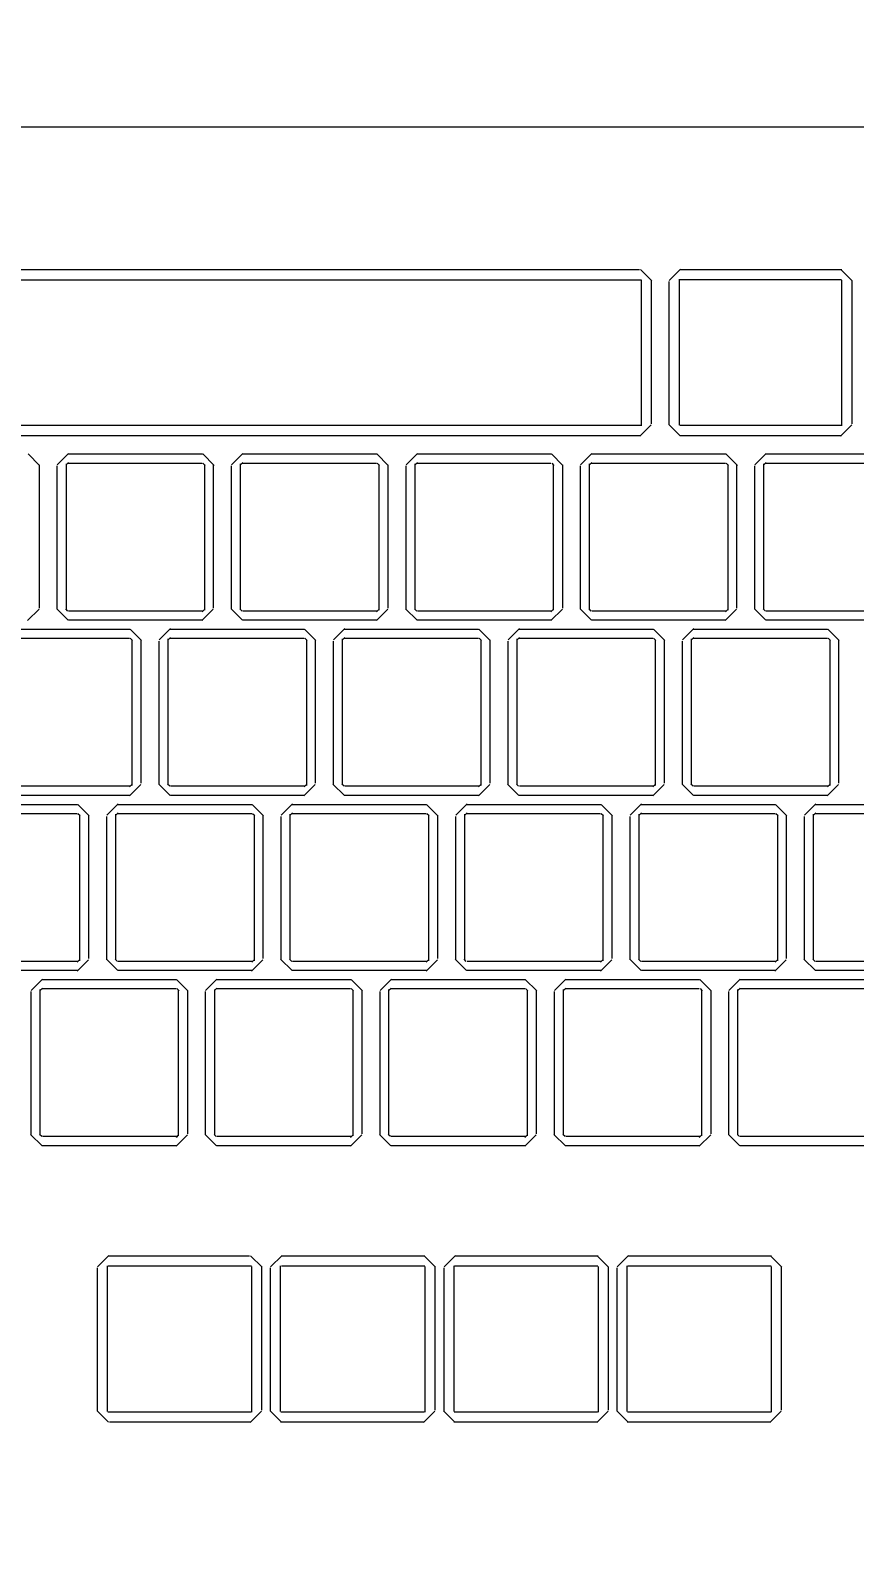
# Model space of a CAD drawing. Header units: millimetres. Extents: x 0 to 9483559, y -180456 to 305735.
# Drawn here: x 523157.3 to 523247.8, y -78233.9 to -78065.4 of the extents above; entities that cross this region are included whole.
import ezdxf
from ezdxf import colors
from ezdxf.entities.mleader import LeaderData, LeaderLine
from ezdxf.enums import TextEntityAlignment as Align
from ezdxf.math import Vec2, Vec3

# ---------------------------------------------------------------- set-up
doc = ezdxf.new("R2018")
doc.units = ezdxf.units.MM
doc.layers.add('EI_DIMS_DETAIL', color=7, linetype='Continuous')
for name, color, linetype, lineweight in [('АР_Маркер экспликации', 239, 'Continuous', 13), ('АР_Номер помещения', 250, 'Continuous', 9), ('АР_Отметки', 7, 'Continuous', 5)]:
    doc.layers.add(name, color=color, linetype=linetype, lineweight=lineweight)
doc.layers.add('АР_Названия помещений', color=124, linetype='Continuous', lineweight=5, plot=False)
doc.layers.add('АР_Помещения_площадь', color=19, linetype='Continuous', lineweight=9, plot=False)
doc.layers.add('ТХ_ОБЩЕЕ', color=7, linetype='Continuous', lineweight=0, true_color=0x7b7b7b)
doc.styles.add('ISOCPEUR', font='', dxfattribs={"height": 250})
doc.styles.get("Standard").update_dxf_attribs({"font": 'GOST.TTF'})
doc.styles.add('ГОСТ 2.304', font='CS_Gost2304.shx', dxfattribs={"oblique": 10})
doc.styles.get('ISOCPEUR').set_extended_font_data('ISOCPEUR', italic=True)
doc.dimstyles.new('СПДС', dxfattribs={"dimscale": 100, "dimtxt": 2.5, "dimasz": 2.5, "dimexe": 2, "dimexo": 0.625, "dimgap": 1, "dimtad": 1, "dimdec": 0, "dimrnd": 5, "dimtxsty": 'ГОСТ 2.304', "dimblk": 'OBLIQUE', "dimblk1": 'OBLIQUE', "dimblk2": 'OBLIQUE', "dimcen": 2.5, "dimdle": 2, "dimadec": 0, "dimazin": 2, "dimtfac": 0.75, "dimtdec": 4, "dimtmove": 1, "dimatfit": 3, "dimfxl": 1, "dimtfill": 1, "dimtolj": 1, "dimarcsym": 1})

# ---------------------------------------------------------------- blocks, each defined once
blk = doc.blocks.new('_DotSmall')
at = {"color": 0, "linetype": 'ByBlock', "const_width": 0.5}
blk.add_lwpolyline([(-0.0625, 0, 1), (0.0625, 0, 1)], format="xyb", close=True, dxfattribs=at)
blk = doc.blocks.new('*U221')
at = {"color": 7, "style": 'ISOCPEUR', "width": 0.7, "flags": 1}
blk.add_attdef('КАТЕГОРИЯ', (-499.17, -2092.19), '', height=250, dxfattribs=at)
at = {"layer": 'АР_Номер помещения', "color": 7, "style": 'ISOCPEUR', "width": 0.7}
blk.add_attdef('НОМЕР_ПОМЕЩЕНИЯ', text='', height=300, dxfattribs=at).set_placement((-11525.99, 10719.61), align=Align.MIDDLE_CENTER)
at = {"layer": 'АР_Помещения_площадь', "color": 7, "lineweight": 30, "width": 0.7, "flags": 104}
blk.add_attdef('ИМЯ_ПОМЕЩЕНИЯ', text='', height=100, dxfattribs=at).set_placement((157.63, 1217.14), align=Align.MIDDLE_CENTER)
at = {"layer": 'АР_Помещения_площадь', "color": 7, "style": 'ISOCPEUR', "width": 0.7}
blk.add_attdef('ПЛОЩАДЬ_ПОМЕЩЕНИЯ', text='', height=200, dxfattribs=at).set_placement((-6958.29, 1083.48), align=Align.MIDDLE_RIGHT)
blk = doc.blocks.new('table oborud')
at = {"layer": 'ТХ_ОБЩЕЕ'}
for points in [[(743602.61, 689265.29), (743602.61, 689708.04)], [(743568.73, 689523.16), (743568.73, 689632.16)], [(743569.86, 689523.14), (743569.86, 689632.39)], [(743585.86, 689632.29), (743585.86, 689523.04)], [(743586.98, 689632.26), (743586.98, 689523.26)], [(743510.01, 689584.99), (743510.01, 689599.74)], [(743510.98, 689584.96), (743510.98, 689599.71)], [(743527.26, 689599.79), (743527.26, 689585.04)], [(743528.23, 689599.76), (743528.23, 689585.01)], [(743529.23, 689579.24), (743529.23, 689593.99)], [(743530.23, 689579.21), (743530.23, 689593.96)], [(743546.51, 689594.04), (743546.51, 689579.29)], [(743547.48, 689594.01), (743547.48, 689579.26)], [(743490.76, 689588.91), (743492.01, 689590.16)], [(743491.96, 689590.11), (743507.71, 689590.11)], [(743507.81, 689590.11), (743509.06, 689588.86)], [(743549.68, 689589.24), (743548.43, 689590.49)], [(743566.73, 689590.44), (743565.48, 689589.19)], [(743490.76, 689574.14), (743490.76, 689588.89)], [(743491.76, 689588.94), (743492.01, 689589.19)], [(743491.76, 689574.11), (743491.76, 689588.86)], [(743491.93, 689589.11), (743507.93, 689589.11)], [(743507.83, 689589.11), (743508.08, 689588.86)], [(743508.01, 689588.94), (743508.01, 689574.19)], [(743509.01, 689588.91), (743509.01, 689574.16)], [(743565.53, 689589.24), (743549.78, 689589.24)], [(743548.48, 689586.04), (743549.73, 689587.29)], [(743548.48, 689571.26), (743548.48, 689586.01)], [(743549.48, 689586.06), (743549.73, 689586.31)], [(743549.48, 689571.24), (743549.48, 689585.99)], [(743549.66, 689586.24), (743565.66, 689586.24)], [(743549.68, 689587.24), (743565.43, 689587.24)], [(743565.53, 689587.24), (743566.78, 689585.99)], [(743565.56, 689586.24), (743565.81, 689585.99)], [(743565.73, 689586.06), (743565.73, 689571.31)], [(743566.73, 689586.04), (743566.73, 689571.29)], [(743511.18, 689583.79), (743509.93, 689585.04)], [(743511.16, 689584.79), (743510.91, 689585.04)], [(743527.08, 689584.79), (743511.08, 689584.79)], [(743528.23, 689584.99), (743526.98, 689583.74)], [(743527.26, 689584.96), (743527.01, 689584.71)], [(743460.41, 689581.61), (743461.66, 689582.86)], [(743461.61, 689582.81), (743477.36, 689582.81)], [(743477.46, 689582.81), (743478.71, 689581.56)], [(743527.06, 689583.79), (743511.31, 689583.79)], [(743460.41, 689565.99), (743460.41, 689581.49)], [(743461.51, 689565.94), (743461.51, 689581.69)], [(743461.51, 689581.66), (743461.51, 689581.66)], [(743461.58, 689581.71), (743477.58, 689581.71)], [(743477.51, 689581.71), (743477.51, 689581.71)], [(743477.56, 689581.66), (743477.56, 689565.91)], [(743478.66, 689581.61), (743478.66, 689566.11)], [(743510.01, 689580.59), (743511.26, 689581.84)], [(743511.18, 689581.79), (743526.93, 689581.79)], [(743527.06, 689581.79), (743528.31, 689580.54)], [(743510.01, 689565.81), (743510.01, 689580.56)], [(743510.98, 689580.61), (743511.23, 689580.86)], [(743510.98, 689565.79), (743510.98, 689580.54)], [(743511.16, 689580.79), (743527.16, 689580.79)], [(743527.08, 689580.79), (743527.33, 689580.54)], [(743527.26, 689580.61), (743527.26, 689565.86)], [(743528.23, 689580.59), (743528.23, 689565.84)], [(743530.43, 689578.04), (743529.18, 689579.29)], [(743530.41, 689579.04), (743530.16, 689579.29)], [(743547.48, 689579.24), (743546.23, 689577.99)], [(743546.33, 689579.04), (743530.33, 689579.04)], [(743546.31, 689578.04), (743530.56, 689578.04)], [(743546.51, 689579.21), (743546.26, 689578.96)], [(743529.23, 689574.84), (743530.48, 689576.09)], [(743530.43, 689576.04), (743546.18, 689576.04)], [(743546.31, 689576.04), (743547.56, 689574.79)], [(743491.96, 689572.94), (743490.71, 689574.19)], [(743491.93, 689573.94), (743491.68, 689574.19)], [(743529.23, 689560.06), (743529.23, 689574.81)], [(743530.23, 689574.86), (743530.48, 689575.11)], [(743530.23, 689560.04), (743530.23, 689574.79)], [(743530.41, 689575.04), (743546.41, 689575.04)], [(743546.33, 689575.04), (743546.58, 689574.79)], [(743546.51, 689574.86), (743546.51, 689560.11)], [(743547.48, 689574.84), (743547.48, 689560.09)], [(743507.83, 689573.94), (743491.83, 689573.94)], [(743507.81, 689572.94), (743492.06, 689572.94)], [(743509.01, 689574.14), (743507.76, 689572.89)], [(743508.01, 689574.11), (743507.76, 689573.86)], [(743490.76, 689569.74), (743492.01, 689570.99)], [(743491.96, 689570.94), (743507.71, 689570.94)], [(743507.81, 689570.94), (743509.06, 689569.69)], [(743549.68, 689570.09), (743548.43, 689571.34)], [(743549.66, 689571.06), (743549.41, 689571.31)], [(743565.56, 689571.06), (743549.56, 689571.06)], [(743566.73, 689571.26), (743565.48, 689570.01)], [(743565.73, 689571.24), (743565.48, 689570.99)], [(743490.76, 689554.96), (743490.76, 689569.71)], [(743491.76, 689569.76), (743492.01, 689570.01)], [(743491.76, 689554.94), (743491.76, 689569.69)], [(743491.93, 689569.94), (743507.93, 689569.94)], [(743507.83, 689569.94), (743508.08, 689569.69)], [(743508.01, 689569.76), (743508.01, 689555.01)], [(743509.01, 689569.74), (743509.01, 689554.99)], [(743565.53, 689570.09), (743549.78, 689570.09)], [(743548.48, 689566.89), (743549.73, 689568.14)], [(743549.68, 689568.09), (743565.43, 689568.09)], [(743565.53, 689568.09), (743566.78, 689566.84)], [(743461.61, 689564.79), (743460.36, 689566.04)], [(743477.51, 689565.89), (743461.51, 689565.89)], [(743461.58, 689565.89), (743461.58, 689565.89)], [(743478.66, 689565.99), (743477.41, 689564.74)], [(743477.56, 689565.94), (743477.56, 689565.94)], [(743511.18, 689564.64), (743509.93, 689565.89)], [(743511.16, 689565.61), (743510.91, 689565.86)], [(743528.23, 689565.81), (743526.98, 689564.56)], [(743527.26, 689565.79), (743527.01, 689565.54)], [(743548.48, 689552.11), (743548.48, 689566.86)], [(743549.48, 689566.91), (743549.73, 689567.16)], [(743549.48, 689552.09), (743549.48, 689566.84)], [(743549.66, 689567.09), (743565.66, 689567.09)], [(743565.56, 689567.09), (743565.81, 689566.84)], [(743565.73, 689566.91), (743565.73, 689552.16)], [(743566.73, 689566.89), (743566.73, 689552.14)], [(743477.46, 689564.79), (743461.71, 689564.79)], [(743527.08, 689565.61), (743511.08, 689565.61)], [(743527.06, 689564.64), (743511.31, 689564.64)], [(743460.41, 689562.59), (743461.66, 689563.84)], [(743460.41, 689546.94), (743460.41, 689562.69)], [(743461.51, 689546.91), (743461.51, 689562.66)], [(743461.51, 689562.61), (743461.51, 689562.61)], [(743461.58, 689562.69), (743477.58, 689562.69)], [(743461.61, 689563.79), (743477.36, 689563.79)], [(743477.46, 689563.79), (743478.71, 689562.54)], [(743477.51, 689562.69), (743477.51, 689562.69)], [(743477.56, 689562.61), (743477.56, 689546.86)], [(743478.66, 689562.59), (743478.66, 689546.84)], [(743510.01, 689561.44), (743511.26, 689562.69)], [(743511.18, 689562.64), (743526.93, 689562.64)], [(743527.06, 689562.64), (743528.31, 689561.39)], [(743510.01, 689546.66), (743510.01, 689561.41)], [(743510.98, 689561.46), (743511.23, 689561.71)], [(743510.98, 689546.64), (743510.98, 689561.39)], [(743511.16, 689561.64), (743527.16, 689561.64)], [(743527.08, 689561.64), (743527.33, 689561.39)], [(743527.26, 689561.46), (743527.26, 689546.71)], [(743528.23, 689561.44), (743528.23, 689546.69)], [(743530.43, 689558.89), (743529.18, 689560.14)], [(743530.41, 689559.86), (743530.16, 689560.11)], [(743546.33, 689559.86), (743530.33, 689559.86)], [(743547.48, 689560.06), (743546.23, 689558.81)], [(743546.51, 689560.04), (743546.26, 689559.79)], [(743546.31, 689558.89), (743530.56, 689558.89)], [(743529.23, 689555.69), (743530.48, 689556.94)], [(743529.23, 689540.91), (743529.23, 689555.66)], [(743530.23, 689555.71), (743530.48, 689555.96)], [(743530.41, 689555.89), (743546.41, 689555.89)], [(743530.43, 689556.89), (743546.18, 689556.89)], [(743546.31, 689556.89), (743547.56, 689555.64)], [(743546.33, 689555.89), (743546.58, 689555.64)], [(743546.51, 689555.71), (743546.51, 689540.96)], [(743547.48, 689555.69), (743547.48, 689540.94)], [(743491.96, 689553.76), (743490.71, 689555.01)], [(743491.93, 689554.76), (743491.68, 689555.01)], [(743507.83, 689554.76), (743491.83, 689554.76)], [(743509.01, 689554.96), (743507.76, 689553.71)], [(743508.01, 689554.94), (743507.76, 689554.69)], [(743530.23, 689540.89), (743530.23, 689555.64)], [(743507.81, 689553.76), (743492.06, 689553.76)], [(743490.76, 689550.59), (743492.01, 689551.84)], [(743491.76, 689550.61), (743492.01, 689550.86)], [(743491.93, 689550.79), (743507.93, 689550.79)], [(743491.96, 689551.76), (743507.71, 689551.76)], [(743507.81, 689551.76), (743509.06, 689550.51)], [(743507.83, 689550.79), (743508.08, 689550.54)], [(743508.01, 689550.61), (743508.01, 689535.86)], [(743509.01, 689550.59), (743509.01, 689535.84)], [(743549.68, 689550.91), (743548.43, 689552.16)], [(743549.66, 689551.91), (743549.41, 689552.16)], [(743565.56, 689551.91), (743549.56, 689551.91)], [(743565.53, 689550.91), (743549.78, 689550.91)], [(743566.73, 689552.11), (743565.48, 689550.86)], [(743565.73, 689552.09), (743565.48, 689551.84)], [(743490.76, 689535.81), (743490.76, 689550.56)], [(743491.76, 689535.79), (743491.76, 689550.54)], [(743548.48, 689547.71), (743549.73, 689548.96)], [(743549.68, 689548.91), (743565.43, 689548.91)], [(743565.53, 689548.91), (743566.78, 689547.66)], [(743548.48, 689532.94), (743548.48, 689547.69)], [(743549.48, 689547.74), (743549.73, 689547.99)], [(743549.48, 689532.91), (743549.48, 689547.66)], [(743549.66, 689547.91), (743565.66, 689547.91)], [(743565.56, 689547.91), (743565.81, 689547.66)], [(743565.73, 689547.74), (743565.73, 689532.99)], [(743566.73, 689547.71), (743566.73, 689532.96)], [(743461.61, 689545.74), (743460.36, 689546.99)], [(743477.51, 689546.84), (743461.51, 689546.84)], [(743461.58, 689546.84), (743461.58, 689546.84)], [(743477.46, 689545.74), (743461.71, 689545.74)], [(743478.66, 689546.94), (743477.41, 689545.69)], [(743477.56, 689546.91), (743477.56, 689546.91)], [(743511.18, 689545.46), (743509.93, 689546.71)], [(743511.16, 689546.46), (743510.91, 689546.71)], [(743527.08, 689546.46), (743511.08, 689546.46)], [(743528.23, 689546.66), (743526.98, 689545.41)], [(743527.26, 689546.64), (743527.01, 689546.39)], [(743460.41, 689543.56), (743461.66, 689544.81)], [(743461.61, 689544.74), (743477.36, 689544.74)], [(743477.46, 689544.74), (743478.71, 689543.49)], [(743527.06, 689545.46), (743511.31, 689545.46)], [(743460.41, 689527.91), (743460.41, 689543.66)], [(743461.51, 689527.86), (743461.51, 689543.61)], [(743461.51, 689543.59), (743461.51, 689543.59)], [(743461.58, 689543.64), (743477.58, 689543.64)], [(743477.51, 689543.64), (743477.51, 689543.64)], [(743477.56, 689543.59), (743477.56, 689527.84)], [(743478.66, 689543.56), (743478.66, 689527.81)], [(743510.01, 689542.26), (743511.26, 689543.51)], [(743510.01, 689527.49), (743510.01, 689542.24)], [(743510.98, 689542.29), (743511.23, 689542.54)], [(743510.98, 689527.46), (743510.98, 689542.21)], [(743511.16, 689542.46), (743527.16, 689542.46)], [(743511.18, 689543.46), (743526.93, 689543.46)], [(743527.06, 689543.46), (743528.31, 689542.21)], [(743527.08, 689542.46), (743527.33, 689542.21)], [(743527.26, 689542.29), (743527.26, 689527.54)], [(743528.23, 689542.26), (743528.23, 689527.51)], [(743530.43, 689539.71), (743529.18, 689540.96)], [(743530.41, 689540.71), (743530.16, 689540.96)], [(743546.33, 689540.71), (743530.33, 689540.71)], [(743547.48, 689540.91), (743546.23, 689539.66)], [(743546.51, 689540.89), (743546.26, 689540.64)], [(743546.31, 689539.71), (743530.56, 689539.71)], [(743529.23, 689536.51), (743530.48, 689537.76)], [(743530.43, 689537.71), (743546.18, 689537.71)], [(743546.31, 689537.71), (743547.56, 689536.46)], [(743491.96, 689534.61), (743490.71, 689535.86)], [(743491.93, 689535.61), (743491.68, 689535.86)], [(743507.83, 689535.61), (743491.83, 689535.61)], [(743509.01, 689535.81), (743507.76, 689534.56)], [(743508.01, 689535.79), (743507.76, 689535.54)], [(743529.23, 689521.74), (743529.23, 689536.49)], [(743530.23, 689536.54), (743530.48, 689536.79)], [(743530.23, 689521.71), (743530.23, 689536.46)], [(743530.41, 689536.71), (743546.41, 689536.71)], [(743546.33, 689536.71), (743546.58, 689536.46)], [(743546.51, 689536.54), (743546.51, 689521.79)], [(743547.48, 689536.51), (743547.48, 689521.76)], [(743507.81, 689534.61), (743492.06, 689534.61)], [(743490.76, 689531.41), (743492.01, 689532.66)], [(743491.96, 689532.61), (743507.71, 689532.61)], [(743507.81, 689532.61), (743509.06, 689531.36)], [(743549.68, 689531.74), (743548.43, 689532.99)], [(743549.66, 689532.74), (743549.41, 689532.99)], [(743565.56, 689532.74), (743549.56, 689532.74)], [(743566.73, 689532.94), (743565.48, 689531.69)], [(743565.73, 689532.91), (743565.48, 689532.66)], [(743490.76, 689516.64), (743490.76, 689531.39)], [(743491.76, 689531.44), (743492.01, 689531.69)], [(743491.76, 689516.61), (743491.76, 689531.36)], [(743491.93, 689531.61), (743507.93, 689531.61)], [(743507.83, 689531.61), (743508.08, 689531.36)], [(743508.01, 689531.44), (743508.01, 689516.69)], [(743509.01, 689531.41), (743509.01, 689516.66)], [(743565.53, 689531.74), (743549.78, 689531.74)], [(743548.48, 689528.54), (743549.73, 689529.79)], [(743549.48, 689528.56), (743549.73, 689528.81)], [(743549.66, 689528.74), (743565.66, 689528.74)], [(743549.68, 689529.74), (743565.43, 689529.74)], [(743565.53, 689529.74), (743566.78, 689528.49)], [(743565.56, 689528.74), (743565.81, 689528.49)], [(743461.61, 689526.71), (743460.36, 689527.96)], [(743477.51, 689527.81), (743461.51, 689527.81)], [(743461.58, 689527.81), (743461.58, 689527.81)], [(743478.66, 689527.91), (743477.41, 689526.66)], [(743477.56, 689527.86), (743477.56, 689527.86)], [(743511.18, 689526.29), (743509.93, 689527.54)], [(743511.16, 689527.29), (743510.91, 689527.54)], [(743527.08, 689527.29), (743511.08, 689527.29)], [(743528.23, 689527.49), (743526.98, 689526.24)], [(743527.26, 689527.46), (743527.01, 689527.21)], [(743548.48, 689513.76), (743548.48, 689528.51)], [(743549.48, 689513.74), (743549.48, 689528.49)], [(743565.73, 689528.56), (743565.73, 689513.81)], [(743566.73, 689528.54), (743566.73, 689513.79)], [(743460.41, 689524.51), (743461.66, 689525.76)], [(743461.61, 689525.71), (743477.36, 689525.71)], [(743477.46, 689526.71), (743461.71, 689526.71)], [(743477.46, 689525.71), (743478.71, 689524.46)], [(743527.06, 689526.29), (743511.31, 689526.29)], [(743460.41, 689508.86), (743460.41, 689524.61)], [(743461.51, 689508.84), (743461.51, 689524.59)], [(743461.51, 689524.54), (743461.51, 689524.54)], [(743461.58, 689524.61), (743477.58, 689524.61)], [(743477.51, 689524.61), (743477.51, 689524.61)], [(743477.56, 689524.54), (743477.56, 689508.79)], [(743478.66, 689524.51), (743478.66, 689508.76)], [(743510.01, 689523.09), (743511.26, 689524.34)], [(743511.18, 689524.29), (743526.93, 689524.29)], [(743527.06, 689524.29), (743528.31, 689523.04)], [(743510.01, 689508.31), (743510.01, 689523.06)], [(743510.98, 689523.11), (743511.23, 689523.36)], [(743510.98, 689508.29), (743510.98, 689523.04)], [(743511.16, 689523.29), (743527.16, 689523.29)], [(743527.08, 689523.29), (743527.33, 689523.04)], [(743527.26, 689523.11), (743527.26, 689508.36)], [(743528.23, 689523.09), (743528.23, 689508.34)], [(743569.93, 689521.99), (743568.68, 689523.24)], [(743585.83, 689523.09), (743569.83, 689523.09)], [(743569.91, 689523.09), (743569.91, 689523.09)], [(743585.78, 689521.99), (743570.03, 689521.99)], [(743586.98, 689523.16), (743585.73, 689521.91)], [(743585.86, 689523.14), (743585.86, 689523.14)], [(743530.43, 689520.54), (743529.18, 689521.79)], [(743530.41, 689521.54), (743530.16, 689521.79)], [(743546.33, 689521.54), (743530.33, 689521.54)], [(743546.31, 689520.54), (743530.56, 689520.54)], [(743547.48, 689521.74), (743546.23, 689520.49)], [(743546.51, 689521.71), (743546.26, 689521.46)], [(743529.23, 689517.34), (743530.48, 689518.59)], [(743568.73, 689518.79), (743569.98, 689520.04)], [(743568.73, 689501.06), (743568.73, 689518.81)], [(743569.86, 689501.09), (743569.86, 689518.84)], [(743569.86, 689518.81), (743569.86, 689518.81)], [(743569.91, 689518.86), (743585.91, 689518.86)], [(743569.93, 689519.99), (743585.68, 689519.99)], [(743585.78, 689519.99), (743587.03, 689518.74)], [(743585.83, 689518.86), (743585.83, 689518.86)], [(743585.88, 689518.81), (743585.88, 689501.06)], [(743586.98, 689518.79), (743586.98, 689501.04)], [(743529.23, 689502.56), (743529.23, 689517.31)], [(743530.23, 689517.36), (743530.48, 689517.61)], [(743530.23, 689502.54), (743530.23, 689517.29)], [(743530.41, 689517.54), (743546.41, 689517.54)], [(743530.43, 689518.54), (743546.18, 689518.54)], [(743546.31, 689518.54), (743547.56, 689517.29)], [(743546.33, 689517.54), (743546.58, 689517.29)], [(743546.51, 689517.36), (743546.51, 689502.61)], [(743547.48, 689517.34), (743547.48, 689502.59)], [(743491.96, 689515.44), (743490.71, 689516.69)], [(743491.93, 689516.44), (743491.68, 689516.69)], [(743507.83, 689516.44), (743491.83, 689516.44)], [(743507.81, 689515.44), (743492.06, 689515.44)], [(743509.01, 689516.64), (743507.76, 689515.39)], [(743508.01, 689516.61), (743507.76, 689516.36)], [(743549.68, 689512.59), (743548.43, 689513.84)], [(743549.66, 689513.56), (743549.41, 689513.81)], [(743565.56, 689513.56), (743549.56, 689513.56)], [(743566.73, 689513.76), (743565.48, 689512.51)], [(743565.73, 689513.74), (743565.48, 689513.49)], [(743490.76, 689512.24), (743492.01, 689513.49)], [(743490.76, 689497.46), (743490.76, 689512.21)], [(743491.76, 689512.26), (743492.01, 689512.51)], [(743491.76, 689497.44), (743491.76, 689512.19)], [(743491.93, 689512.44), (743507.93, 689512.44)], [(743491.96, 689513.44), (743507.71, 689513.44)], [(743507.81, 689513.44), (743509.06, 689512.19)], [(743507.83, 689512.44), (743508.08, 689512.19)], [(743508.01, 689512.26), (743508.01, 689497.51)], [(743509.01, 689512.24), (743509.01, 689497.49)], [(743565.53, 689512.59), (743549.78, 689512.59)], [(743548.48, 689509.39), (743549.73, 689510.64)], [(743549.68, 689510.59), (743565.43, 689510.59)], [(743565.53, 689510.59), (743566.78, 689509.34)], [(743461.61, 689507.69), (743460.36, 689508.94)], [(743477.51, 689508.79), (743461.51, 689508.79)], [(743461.58, 689508.79), (743461.58, 689508.79)], [(743478.66, 689508.86), (743477.41, 689507.61)], [(743477.56, 689508.84), (743477.56, 689508.84)], [(743548.48, 689494.61), (743548.48, 689509.36)], [(743549.48, 689509.41), (743549.73, 689509.66)], [(743549.48, 689494.59), (743549.48, 689509.34)], [(743549.66, 689509.59), (743565.66, 689509.59)], [(743565.56, 689509.59), (743565.81, 689509.34)], [(743565.73, 689509.41), (743565.73, 689494.66)], [(743566.73, 689509.39), (743566.73, 689494.64)], [(743477.46, 689507.69), (743461.71, 689507.69)], [(743511.18, 689507.14), (743509.93, 689508.39)], [(743511.16, 689508.11), (743510.91, 689508.36)], [(743527.08, 689508.11), (743511.08, 689508.11)], [(743527.06, 689507.14), (743511.31, 689507.14)], [(743528.23, 689508.31), (743526.98, 689507.06)], [(743527.26, 689508.29), (743527.01, 689508.04)], [(743510.01, 689503.94), (743511.26, 689505.19)], [(743511.18, 689505.14), (743526.93, 689505.14)], [(743527.06, 689505.14), (743528.31, 689503.89)], [(743510.01, 689489.16), (743510.01, 689503.91)], [(743510.98, 689503.96), (743511.23, 689504.21)], [(743510.98, 689489.14), (743510.98, 689503.89)], [(743511.16, 689504.14), (743527.16, 689504.14)], [(743527.08, 689504.14), (743527.33, 689503.89)], [(743527.26, 689503.96), (743527.26, 689489.21)], [(743528.23, 689503.94), (743528.23, 689489.19)], [(743530.43, 689501.39), (743529.18, 689502.64)], [(743530.41, 689502.36), (743530.16, 689502.61)], [(743546.33, 689502.36), (743530.33, 689502.36)], [(743547.48, 689502.56), (743546.23, 689501.31)], [(743546.51, 689502.54), (743546.26, 689502.29)], [(743546.31, 689501.39), (743530.56, 689501.39)], [(743569.93, 689499.94), (743568.68, 689501.19)], [(743585.83, 689501.06), (743569.83, 689501.06)], [(743569.91, 689501.06), (743569.91, 689501.06)], [(743586.98, 689501.14), (743585.73, 689499.89)], [(743585.88, 689501.11), (743585.88, 689501.11)], [(743585.78, 689499.94), (743570.03, 689499.94)]]:
    blk.add_lwpolyline(points, dxfattribs=at)
blk = doc.blocks.new('_Oblique')
at = {"color": 0, "linetype": 'ByBlock', "lineweight": -2}
blk.add_line((-0.5, -0.5), (0.5, 0.5), dxfattribs=at)
blk = doc.blocks.new('*D295')
at = {"layer": 'Defpoints', "color": 0, "lineweight": 9, "ltscale": 100, "transparency": 16777216}
for p in [(518816.45, -63096.57), (518816.45, -63096.57), (520006.93, -64919.6), (528414.99, -66595.42), (522888.12, -78581.44)]:
    blk.add_point(p, dxfattribs=at)
at = {"layer": 'EI_DIMS_DETAIL', "color": 0, "lineweight": -2, "ltscale": 100, "transparency": 16777216}
blk.add_arc((518816.45, -63096.57), 2177.31, 284.73216, 339.97226, dxfattribs=at)
at = {"layer": 'EI_DIMS_DETAIL', "color": 0, "lineweight": -2, "ltscale": 100, "transparency": 16777216, "xscale": 250, "yscale": 250, "zscale": 250}
for p, rotation in [((520862.09, -63842.25), 69.97225650439937), ((519370.14, -65202.3), 194.7321602299617)]:
    blk.add_blockref('_Oblique', p, dxfattribs=dict(at, rotation=rotation))
at = {"layer": 'EI_DIMS_DETAIL', "color": 0, "lineweight": 9, "ltscale": 100, "transparency": 16777216, "insert": (520131.69, -64539.36), "char_height": 250, "attachment_point": 5, "rotation": 42.3522, "style": 'ГОСТ 2.304', "bg_fill": 3, "box_fill_scale": 1.1, "bg_fill_color": 256, "bg_fill_true_color": 13158600, "bg_fill_transparency": 0}
blk.add_mtext('\\A1;55°', dxfattribs=at)
blk = doc.blocks.new('*D298')
at = {"layer": 'Defpoints', "color": 0, "lineweight": 9, "ltscale": 100, "transparency": 16777216}
for p in [(526494.29, -63079.04), (526503.75, -63081.53), (524171.45, -64934.63), (516734.87, -66671.27), (522301.29, -79016.8)]:
    blk.add_point(p, dxfattribs=at)
at = {"layer": 'EI_DIMS_DETAIL', "color": 0, "lineweight": -2, "ltscale": 100, "transparency": 16777216}
blk.add_arc((526505.5, -63074.91), 2984.35, 200.20755, 255.22626, dxfattribs=at)
at = {"layer": 'EI_DIMS_DETAIL', "color": 0, "lineweight": -2, "ltscale": 100, "transparency": 16777216, "xscale": 250, "yscale": 250, "zscale": 250}
for p, rotation in [((523704.84, -64105.77), 110.2075462126587), ((525744.48, -65960.6), 345.2262627049069)]:
    blk.add_blockref('_Oblique', p, dxfattribs=dict(at, rotation=rotation))
at = {"layer": 'EI_DIMS_DETAIL', "color": 0, "lineweight": 9, "ltscale": 100, "transparency": 16777216, "insert": (524649.02, -65116.36), "char_height": 250, "attachment_point": 5, "rotation": 317.7169, "style": 'ГОСТ 2.304', "bg_fill": 3, "box_fill_scale": 1.1, "bg_fill_color": 256, "bg_fill_true_color": 13158600, "bg_fill_transparency": 0}
blk.add_mtext('\\A1;55°', dxfattribs=at)
blk = doc.blocks.new('*D299')
at = {"layer": 'Defpoints', "color": 0, "lineweight": 9, "ltscale": 100, "transparency": 16777216}
for p in [(526503.75, -63081.53), (526518.87, -63085.51), (528341.25, -65276.69), (526684.09, -66057.55), (522301.29, -79016.8)]:
    blk.add_point(p, dxfattribs=at)
at = {"layer": 'EI_DIMS_DETAIL', "color": 0, "lineweight": -2, "ltscale": 100, "transparency": 16777216}
blk.add_line((528381.22, -65324.74), (528547.72, -65524.95), dxfattribs=at)
blk.add_arc((526506.6, -63070.75), 2992.07, 255.22626, 309.7499, dxfattribs=at)
at = {"layer": 'EI_DIMS_DETAIL', "color": 0, "lineweight": -2, "ltscale": 100, "transparency": 16777216, "xscale": 250, "yscale": 250, "zscale": 250}
for p, rotation in [((528419.84, -65371.18), 39.74990176135684), ((525743.61, -65963.9), 165.226262704907)]:
    blk.add_blockref('_Oblique', p, dxfattribs=dict(at, rotation=rotation))
at = {"layer": 'EI_DIMS_DETAIL', "color": 0, "lineweight": 9, "ltscale": 100, "transparency": 16777216, "insert": (527104.94, -65772.35), "char_height": 250, "attachment_point": 5, "rotation": 12.4881, "style": 'ГОСТ 2.304', "bg_fill": 3, "box_fill_scale": 1.1, "bg_fill_color": 256, "bg_fill_true_color": 13158600, "bg_fill_transparency": 0}
blk.add_mtext('\\A1;55°', dxfattribs=at)
blk = doc.blocks.new('АР')
at = {"layer": 'АР_Маркер экспликации', "color": 7, "lineweight": 9}
ref = blk.add_blockref('*U221', (534574.26, -80182.74), dxfattribs=at)
lines = blk.add_mtext('\\W0.8000;Многофункциональное пространство с функцией актового зала (с эстрадой в уровне пола)', dxfattribs={"layer": 'АР_Названия помещений', "insert": (519160.75, -69795.12), "char_height": 6157.775, "width": 926.94, "attachment_point": 1})
ref.add_attrib('ИМЯ_ПОМЕЩЕНИЯ', '', (519160.75, -69795.12), dxfattribs={"flags": 104}).embed_mtext(lines)
at = {"layer": 'АР_Отметки', "lineweight": 9}
ml = blk.add_multileader_mtext('Standard', dxfattribs=at)
ml.set_content('+2,410', color=256, style='ISOCPEUR')
ml.set_leader_properties(color=256, linetype='Continuous', lineweight=-1)
ml.set_arrow_properties(name='DOTSMALL')
ml.build(insert=Vec2(0, 0))
ml.multileader.update_dxf_attribs({"has_text_frame": 1, "text_left_attachment_type": 4, "text_right_attachment_type": 4, "dogleg_length": 100, "arrow_head_size": 180})
ctx = ml.context
ctx.base_point, ctx.char_height, ctx.arrow_head_size, ctx.landing_gap_size, ctx.plane_origin = Vec3(532465.03, -81071.42), 250, 180, 50, Vec3(530303.82, -81662.67)
ctx.left_attachment, ctx.right_attachment = 4, 4
notes = []
notes.append((ctx, [(0, (0, 0, 0), (0, 0), (1, 0), 1, [])]))
ctx.mtext.insert, ctx.mtext.width, ctx.mtext.line_spacing_style, ctx.mtext.flow_direction = Vec3(532515.03, -80738.09), 852.697, 2, 5
for ctx, leaders in notes:
    for number, flags, end, landing, length, lines in leaders:
        leader = LeaderData()
        leader.index, (leader.has_last_leader_line, leader.has_dogleg_vector, leader.attachment_direction) = number, flags
        leader.last_leader_point, leader.dogleg_vector, leader.dogleg_length = Vec3(end), Vec3(landing), length
        for number, points, colour, breaks in lines:
            line = LeaderLine()
            line.index, line.vertices, line.color, line.breaks = number, Vec3.list(points), colors.encode_raw_color(colour), breaks
            leader.lines.append(line)
        ctx.leaders.append(leader)

msp = doc.modelspace()

# ---------------------------------------------------------------- block references
at = {"color": 12, "true_color": 0xe00000}
msp.add_blockref('АР', (0, 0), dxfattribs=at)

# ---------------------------------------------------------------- next in the draw order: block references
at = {"lineweight": 9, "rotation": 90}
msp.add_blockref('table oborud', (1212747.43, -821678.57, 0), dxfattribs=at)

# ---------------------------------------------------------------- next in the draw order: dimensions: what is measured, and where the dimension line sits
at = {"layer": 'EI_DIMS_DETAIL', "lineweight": 9, "ltscale": 100}
dim = msp.add_angular_dim_2l(base=(520006.93, -64919.6), line1=((518816.45, -63096.57), (528414.99, -66595.42)), line2=((518816.45, -63096.57), (522888.12, -78581.44)), dimstyle='СПДС', dxfattribs=at)
dim.commit()
dim.dimension.update_dxf_attribs({"geometry": '*D295', "text_midpoint": (520131.69, -64539.36)})

# ---------------------------------------------------------------- next in the draw order: dimensions: what is measured, and where the dimension line sits
dim = msp.add_angular_dim_2l(base=(524171.45, -64934.63), line1=((526503.75, -63081.53), (522301.29, -79016.8)), line2=((526494.29, -63079.04), (516734.87, -66671.27)), dimstyle='СПДС', dxfattribs=at)
dim.commit()
dim.dimension.update_dxf_attribs({"geometry": '*D298', "text_midpoint": (524649.02, -65116.36)})

# ---------------------------------------------------------------- next in the draw order: dimensions: what is measured, and where the dimension line sits
dim = msp.add_angular_dim_2l(base=(526684.09, -66057.55), line1=((526518.87, -63085.51), (528341.25, -65276.69)), line2=((526503.75, -63081.53), (522301.29, -79016.8)), dimstyle='СПДС', dxfattribs=at)
dim.commit()
dim.dimension.update_dxf_attribs({"geometry": '*D299', "text_midpoint": (527104.94, -65772.35)})

doc.saveas('drawing.dxf')
